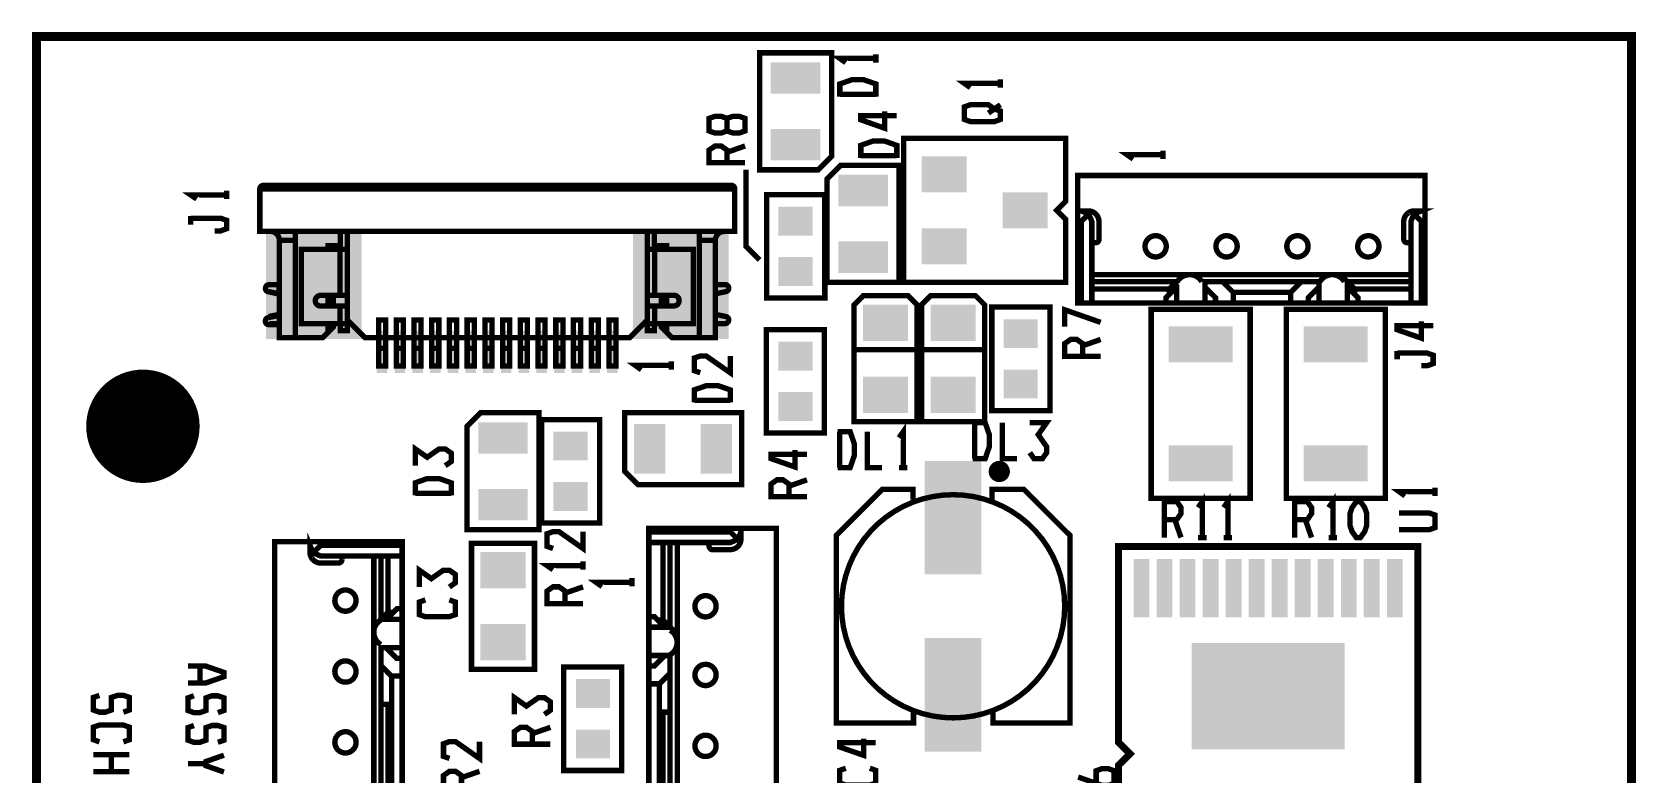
# Model space of a CAD drawing. Extents: x -27.1 to 18.2, y -6.9 to 42.4.
# Drawn here: x -27.06 to 18.19, y 21.46 to 42.43 of the extents above; entities that cross this region are included whole.
import ezdxf

# ---------------------------------------------------------------- set-up
doc = ezdxf.new("R2010")
doc.units = 0
doc.header["$MEASUREMENT"] = 0
doc.layers.get('0').update_dxf_attribs({"linetype": 'CONTINUOUS'})
for name, color, linetype in [('22-304A-0_DRD', 7, 'CONTINUOUS'), ('22-304A-0_SPT', 254, 'CONTINUOUS'), ('22-304A-0_SST', 1, 'CONTINUOUS'), ('THRUHOLE_NPT', 9, 'CONTINUOUS')]:
    doc.layers.add(name, color=color, linetype=linetype)

# ---------------------------------------------------------------- blocks, each defined once
blk = doc.blocks.new('RECTANGLE_4')
blk.add_solid([(0.63627, 0.51308), (0.63627, -0.51308), (-0.63627, 0.51308), (-0.63627, -0.51308)])
blk = doc.blocks.new('RECTANGLE_5')
blk.add_solid([(0.8001, 1.6002), (0.8001, -1.6002), (-0.8001, 1.6002), (-0.8001, -1.6002)])
blk = doc.blocks.new('RECTANGLE_7')
blk.add_solid([(0.6985, 0.4445), (0.6985, -0.4445), (-0.6985, 0.4445), (-0.6985, -0.4445)])
blk = doc.blocks.new('RECTANGLE_8')
blk.add_solid([(0.4445, 0.6985), (0.4445, -0.6985), (-0.4445, 0.6985), (-0.4445, -0.6985)])
blk = doc.blocks.new('RECTANGLE_9')
blk.add_solid([(0.6985, 0.4445), (0.6985, -0.4445), (-0.6985, 0.4445), (-0.6985, -0.4445)])
blk = doc.blocks.new('RECTANGLE_13')
blk.add_solid([(0.63627, 0.51308), (0.63627, -0.51308), (-0.63627, 0.51308), (-0.63627, -0.51308)])
blk = doc.blocks.new('RECTANGLE_14')
blk.add_solid([(0.14986, 0.59944), (0.14986, -0.59944), (-0.14986, 0.59944), (-0.14986, -0.59944)])
blk = doc.blocks.new('RECTANGLE_15')
blk.add_solid([(1.35001, 1.49987), (1.35001, -1.49987), (-1.35001, 1.49987), (-1.35001, -1.49987)])
blk = doc.blocks.new('RECTANGLE_18')
blk.add_solid([(0.635, 0.508), (0.635, -0.508), (-0.635, 0.508), (-0.635, -0.508)])
blk = doc.blocks.new('RECTANGLE_20')
blk.add_solid([(0.4826, 0.4064), (0.4826, -0.4064), (-0.4826, 0.4064), (-0.4826, -0.4064)])
blk = doc.blocks.new('RECTANGLE_21')
blk.add_solid([(0.9017, 0.508), (0.9017, -0.508), (-0.9017, 0.508), (-0.9017, -0.508)])
blk = doc.blocks.new('RECTANGLE_22')
blk.add_solid([(2.16027, 1.49987), (2.16027, -1.49987), (-2.16027, 1.49987), (-2.16027, -1.49987)])
blk = doc.blocks.new('RECTANGLE_25')
blk.add_solid([(0.22479, 0.82423), (0.22479, -0.82423), (-0.22479, 0.82423), (-0.22479, -0.82423)])
blk = doc.blocks.new('ROUND_1')
at = {"const_width": 1.6002}
blk.add_lwpolyline([(-0.8001, 0, 1), (0.8001, 0, 1)], format="xyb", close=True, dxfattribs=at)

msp = doc.modelspace()

# ---------------------------------------------------------------- linework, layer by layer
at = {"layer": '22-304A-0_DRD', "const_width": 0.254}
msp.add_lwpolyline([(-26.936, 2.303), (-26.936, 42.303), (18.063, 42.303), (18.063, 2.303), (-26.936, 2.303)], dxfattribs=at)
at = {"layer": '22-304A-0_SST'}
for points, const_width in [([(-6.537, 38.669), (-6.537, 38.542), (-4.886, 38.542), (-4.505, 38.923), (-4.505, 41.844), (-6.537, 41.844), (-6.537, 38.669)], 0.152), ([(-3.256, 41.686), (-4.272, 41.686), (-4.104, 41.567)], 0.152), ([(-3.256, 41.803), (-3.256, 41.567)], 0.152), ([(-3.256, 40.609), (-3.256, 40.965), (-3.596, 41.084), (-3.934, 41.084), (-4.272, 40.965), (-4.272, 40.609)], 0.152), ([(-3.256, 40.67), (-4.272, 40.67)], 0.152), ([(0.26, 40.98), (-0.756, 40.98), (-0.589, 40.861)], 0.152), ([(0.26, 41.097), (0.26, 40.861)], 0.152), ([(0.089, 39.903), (0.26, 39.964), (0.26, 40.2), (0.089, 40.259), (-0.081, 40.378), (-0.589, 40.378), (-0.756, 40.32), (-0.756, 39.964), (-0.589, 39.903), (0.089, 39.903)], 0.152), ([(-0.081, 40.142), (0.26, 40.378)], 0.152), ([(-7.454, 39.994), (-7.622, 40.053), (-7.792, 40.053), (-7.962, 39.994), (-7.962, 39.639), (-7.792, 39.58), (-7.622, 39.58), (-7.454, 39.639), (-7.454, 39.994), (-7.284, 40.053), (-7.114, 40.053), (-6.946, 39.994), (-6.946, 39.639), (-7.114, 39.58), (-7.284, 39.58), (-7.454, 39.639)], 0.152), ([(-3.004, 40.19), (-3.004, 39.715), (-3.68, 39.954), (-3.68, 40.071), (-2.664, 40.071)], 0.152), ([(-2.664, 38.877), (-2.664, 39.232), (-3.004, 39.352), (-3.342, 39.352), (-3.68, 39.232), (-3.68, 38.877)], 0.152), ([(-2.473, 39.431), (-2.473, 35.367), (2.099, 35.367), (2.099, 37.145), (1.845, 37.399), (2.099, 37.653), (2.099, 39.431), (-2.473, 39.431)], 0.152), ([(-7.454, 38.742), (-7.454, 39.098), (-7.622, 39.215), (-7.792, 39.215), (-7.962, 39.098), (-7.962, 38.742), (-6.946, 38.742)], 0.152), ([(-7.454, 39.037), (-6.946, 39.215)], 0.152), ([(-2.664, 38.938), (-3.68, 38.938)], 0.152), ([(4.849, 38.966), (3.833, 38.966), (4.004, 38.846)], 0.152), ([(4.849, 39.083), (4.849, 38.846)], 0.152), ([(-6.537, 36.002), (-6.918, 36.383), (-6.918, 38.542)], 0.152), ([(-2.6, 38.542), (-2.6, 38.669), (-4.251, 38.669), (-4.632, 38.288), (-4.632, 35.367), (-2.6, 35.367), (-2.6, 38.542)], 0.152), ([(-21.574, 37.955), (-21.574, 37.719)], 0.152), ([(-18.166, 36.802), (-9.707, 36.802), (-9.707, 34.302), (-10.208, 33.802), (-10.586, 33.802), (-10.586, 34.302), (-10.787, 34.302), (-10.787, 33.802), (-10.586, 33.802), (-10.586, 33.502), (-10.586, 33.002), (-10.787, 33.002), (-10.787, 33.502), (-10.787, 33.802), (-11.087, 33.802), (-11.087, 34.302), (-11.287, 34.302), (-11.287, 33.802), (-11.087, 33.802), (-11.087, 33.502), (-11.087, 33.002), (-11.287, 33.002), (-11.287, 33.502), (-11.287, 33.802), (-11.587, 33.802), (-11.587, 34.302), (-11.788, 34.302), (-11.788, 33.802), (-11.587, 33.802), (-11.587, 33.502), (-11.587, 33.002), (-11.788, 33.002), (-11.788, 33.502), (-11.788, 33.802), (-12.087, 33.802), (-12.087, 34.302), (-12.285, 34.302), (-12.285, 33.802), (-12.087, 33.802), (-12.087, 33.502), (-12.087, 33.002), (-12.285, 33.002), (-12.285, 33.502), (-12.285, 33.802), (-12.588, 33.802), (-12.588, 34.302), (-12.786, 34.302), (-12.786, 33.802), (-12.588, 33.802), (-12.588, 33.502), (-12.588, 33.002), (-12.786, 33.002), (-12.786, 33.502), (-12.786, 33.802), (-13.086, 33.802), (-13.286, 33.802), (-13.286, 33.502), (-13.086, 33.502), (-13.086, 33.802), (-13.086, 34.302), (-13.286, 34.302), (-13.286, 33.802), (-13.586, 33.802), (-13.586, 34.302), (-13.787, 34.302), (-13.787, 33.802), (-13.586, 33.802), (-13.586, 33.502), (-13.586, 33.002), (-13.787, 33.002), (-13.787, 33.502), (-13.787, 33.802), (-14.086, 33.802), (-14.086, 34.302), (-14.287, 34.302), (-14.287, 33.802), (-14.086, 33.802), (-14.086, 33.502), (-14.086, 33.002), (-14.287, 33.002), (-14.287, 33.502), (-14.287, 33.802), (-14.587, 33.802), (-14.587, 34.302), (-14.787, 34.302), (-14.787, 33.802), (-15.087, 33.802), (-15.087, 34.302), (-15.288, 34.302), (-15.288, 33.802), (-15.087, 33.802), (-15.087, 33.502), (-15.087, 33.002), (-15.288, 33.002), (-15.288, 33.502), (-15.288, 33.802), (-15.587, 33.802), (-15.786, 33.802), (-15.786, 33.502), (-15.587, 33.502), (-15.587, 33.802), (-15.587, 34.302), (-15.786, 34.302), (-15.786, 33.802), (-16.088, 33.802), (-16.088, 34.302), (-16.286, 34.302), (-16.286, 33.802), (-16.088, 33.802), (-16.088, 33.502), (-16.088, 33.002), (-16.286, 33.002), (-16.286, 33.502), (-16.286, 33.802), (-16.586, 33.802), (-16.586, 34.302), (-16.786, 34.302), (-16.786, 33.802), (-16.586, 33.802), (-16.586, 33.502), (-16.586, 33.002), (-16.786, 33.002), (-16.786, 33.502), (-16.786, 33.802), (-17.086, 33.802), (-17.287, 33.802), (-17.287, 33.502), (-17.086, 33.502), (-17.086, 33.802), (-17.086, 34.302), (-17.287, 34.302), (-17.287, 33.802), (-17.668, 33.802), (-18.166, 34.302), (-18.166, 36.802), (-20.337, 36.802), (-20.637, 36.802), (-20.637, 38.003)], 0.152), ([(-7.236, 38.003), (-20.637, 38.003)], 0.152), ([(-20.538, 38.102), (-7.337, 38.102)], 0.152), ([(-7.236, 38.003), (-7.236, 36.802), (-7.536, 36.802), (-9.707, 36.802)], 0.152), ([(12.238, 37.084), (12.238, 37.383), (12.238, 38.382), (2.439, 38.382), (2.439, 37.383), (2.538, 37.383), (2.739, 37.383)], 0.152), ([(-21.574, 37.835), (-22.59, 37.835), (-22.42, 37.719)], 0.152), ([(-4.696, 34.922), (-4.696, 37.843), (-6.334, 37.843), (-6.334, 34.922), (-4.696, 34.922)], 0.152), ([(-22.59, 37.236), (-22.59, 36.997)], 0.152), ([(-21.912, 36.819), (-21.742, 36.819), (-21.574, 36.88), (-21.574, 37.117), (-21.742, 37.175), (-22.59, 37.175)], 0.152), ([(2.439, 37.383), (2.439, 37.084)], 0.152), ([(2.538, 34.782), (2.439, 34.782), (2.439, 37.084), (2.538, 37.084), (2.538, 34.782), (4.928, 34.782), (4.928, 34.932), (5.027, 35.031), (5.027, 35.181), (2.838, 35.181)], 0.152), ([(2.751, 37.294), (2.538, 37.383)], 0.152), ([(2.538, 37.084), (2.751, 37.294), (2.838, 37.084), (2.838, 34.782)], 0.152), ([(3.038, 37.084), (3.038, 36.583)], 0.152), ([(11.639, 36.583), (11.639, 37.084)], 0.152), ([(11.939, 37.383), (12.139, 37.383), (11.926, 37.294), (12.139, 37.084), (12.139, 34.782), (11.84, 34.782), (11.84, 37.084), (11.926, 37.294)], 0.152), ([(12.238, 37.383), (12.139, 37.383)], 0.152), ([(12.139, 34.782), (12.238, 34.782), (12.238, 37.084), (12.139, 37.084)], 0.152), ([(-18.717, 34.203), (-18.717, 33.952), (-18.867, 33.802), (-19.636, 33.802), (-19.636, 36.802)], 0.152), ([(-18.366, 36.802), (-18.366, 36.403), (-18.717, 36.403), (-18.717, 36.301)], 0.152), ([(-9.707, 36.301), (-9.496, 36.301), (-8.407, 36.301), (-8.407, 34.203), (-9.306, 34.203), (-9.306, 34.102), (-9.156, 33.952), (-9.006, 33.802), (-8.237, 33.802), (-8.237, 36.802)], 0.152), ([(-9.507, 36.802), (-9.507, 36.403), (-9.156, 36.403), (-9.156, 36.301)], 0.152), ([(-20.086, 36.553), (-20.086, 35.303), (-20.086, 35.041), (-20.086, 34.462), (-20.086, 34.203), (-20.086, 33.802), (-19.636, 33.802)], 0.152), ([(-20.086, 36.553), (-19.636, 36.553)], 0.152), ([(-18.166, 36.301), (-18.376, 36.301), (-19.466, 36.301), (-19.466, 34.203), (-18.567, 34.203), (-18.376, 34.203), (-18.376, 34.701), (-18.166, 34.701)], 0.152), ([(-18.567, 36.301), (-18.567, 36.403)], 0.152), ([(-18.376, 36.301), (-18.376, 35.003)], 0.152), ([(-9.496, 36.301), (-9.496, 35.003)], 0.152), ([(-9.306, 36.403), (-9.306, 36.301)], 0.152), ([(-8.237, 36.553), (-7.787, 36.553)], 0.152), ([(-7.508, 34.203), (-7.787, 34.203), (-7.787, 34.462), (-7.787, 35.041), (-7.787, 35.303), (-7.787, 36.553)], 0.152), ([(2.939, 36.482), (2.838, 36.482)], 0.152), ([(11.84, 36.482), (11.738, 36.482)], 0.152), ([(-20.378, 35.298), (-20.098, 35.298), (-20.098, 35.034)], 0.152), ([(-20.086, 35.303), (-20.368, 35.303)], 0.152), ([(-7.787, 35.303), (-7.505, 35.303)], 0.152), ([(11.84, 35.582), (9.647, 35.582), (5.629, 35.582), (2.838, 35.582)], 0.152), ([(5.027, 35.181), (5.228, 35.382), (2.838, 35.382)], 0.152), ([(4.928, 34.782), (5.228, 34.782), (6.028, 34.782), (6.028, 35.232), (6.328, 34.932), (6.328, 34.782), (6.828, 34.782), (8.449, 34.782)], 0.152), ([(5.281, 35.382), (5.228, 35.382), (5.228, 35.232), (5.027, 35.031)], 0.152), ([(5.228, 35.232), (5.228, 34.782)], 0.152), ([(5.975, 35.382), (6.028, 35.382)], 0.152), ([(8.449, 35.082), (6.828, 35.082), (6.528, 35.382), (6.028, 35.382), (6.028, 35.232)], 0.152), ([(6.528, 35.382), (8.748, 35.382)], 0.152), ([(9.249, 35.232), (8.949, 34.932), (8.949, 34.782), (8.449, 34.782), (8.449, 35.082), (8.748, 35.382), (9.249, 35.382), (9.249, 35.232), (9.249, 34.782), (10.049, 34.782), (10.049, 35.232), (10.249, 35.031), (10.249, 35.181), (10.049, 35.382), (10.049, 35.232)], 0.152), ([(9.249, 35.382), (9.302, 35.382)], 0.152), ([(9.995, 35.382), (10.049, 35.382), (11.84, 35.382)], 0.152), ([(-20.098, 35.036), (-20.398, 35.1)], 0.152), ([(-20.388, 35.105), (-20.086, 35.041)], 0.152), ([(-18.173, 34.998), (-18.384, 34.998), (-18.572, 34.998), (-18.574, 34.998), (-18.922, 34.998)], 0.152), ([(-18.917, 35.003), (-18.376, 35.003), (-18.166, 35.003)], 0.152), ([(-18.717, 35.003), (-18.717, 34.701)], 0.152), ([(-18.567, 34.704), (-18.567, 35.003)], 0.152), ([(-8.955, 35.003), (-9.496, 35.003), (-9.707, 35.003)], 0.152), ([(-9.306, 35.003), (-9.306, 34.704)], 0.152), ([(-9.156, 35.003), (-9.156, 34.701)], 0.152), ([(-7.485, 35.105), (-7.787, 35.041)], 0.152), ([(-3.616, 34.986), (-2.346, 34.986), (-2.092, 34.732), (-2.092, 31.43), (-3.87, 31.43), (-3.87, 34.732), (-3.616, 34.986)], 0.152), ([(-1.711, 34.986), (-0.441, 34.986), (-0.187, 34.732), (-0.187, 31.43), (-1.965, 31.43), (-1.965, 34.732), (-1.711, 34.986)], 0.152), ([(6.328, 34.782), (6.028, 34.782)], 0.152), ([(6.828, 34.782), (6.828, 35.082)], 0.152), ([(8.949, 34.782), (9.249, 34.782)], 0.152), ([(10.049, 34.782), (10.349, 34.782)], 0.152), ([(11.84, 35.181), (10.249, 35.181)], 0.152), ([(10.249, 35.031), (10.349, 34.932), (10.349, 34.782), (11.84, 34.782)], 0.152), ([(-20.403, 34.368), (-20.101, 34.432)], 0.152), ([(-20.086, 34.462), (-20.388, 34.401)], 0.152), ([(-18.922, 34.699), (-18.384, 34.699), (-18.173, 34.699)], 0.152), ([(-18.376, 34.701), (-18.567, 34.701), (-18.917, 34.701)], 0.152), ([(-9.707, 34.701), (-9.496, 34.701), (-9.306, 34.701), (-8.955, 34.701)], 0.152), ([(-9.496, 34.701), (-9.496, 34.203), (-9.507, 34.203), (-9.507, 34.003), (-9.707, 34.003), (-9.707, 34.203)], 0.152), ([(-7.787, 34.462), (-7.487, 34.401)], 0.152), ([(1.654, 31.747), (1.654, 34.668), (0.016, 34.668), (0.016, 31.747), (1.654, 31.747)], 0.152), ([(3.087, 34.236), (2.071, 34.592), (2.071, 34.119)], 0.152), ([(4.512, 34.605), (7.306, 34.605), (7.306, 29.271), (4.512, 29.271), (4.512, 34.605)], 0.152), ([(8.322, 34.605), (11.116, 34.605), (11.116, 29.271), (8.322, 29.271), (8.322, 34.605)], 0.152), ([(-20.101, 34.17), (-20.383, 34.17)], 0.152), ([(-20.086, 34.203), (-20.368, 34.203)], 0.152), ([(-18.717, 33.952), (-18.567, 34.102), (-18.567, 34.203)], 0.152), ([(-18.366, 34.203), (-18.376, 34.203)], 0.152), ([(-18.166, 34.003), (-18.366, 34.003), (-18.366, 34.203), (-18.166, 34.203), (-18.166, 34.003)], 0.152), ([(-18.166, 34.302), (-18.166, 34.203)], 0.152), ([(-9.707, 34.302), (-9.707, 34.203), (-9.507, 34.203), (-9.496, 34.203), (-9.306, 34.203)], 0.152), ([(-9.156, 34.203), (-9.156, 33.952)], 0.152), ([(-8.237, 33.802), (-7.787, 33.802), (-7.787, 34.203)], 0.152), ([(-6.347, 34.033), (-6.347, 31.112), (-4.709, 31.112), (-4.709, 34.033), (-6.347, 34.033)], 0.152), ([(12.132, 34.267), (12.132, 33.792), (11.453, 34.028), (11.453, 34.147), (12.469, 34.147)], 0.152), ([(-17.086, 33.502), (-17.086, 33.002), (-17.287, 33.002), (-17.287, 33.502)], 0.152), ([(-16.786, 33.502), (-16.586, 33.502)], 0.152), ([(-16.286, 33.502), (-16.088, 33.502)], 0.152), ([(-15.587, 33.502), (-15.587, 33.002), (-15.786, 33.002), (-15.786, 33.502)], 0.152), ([(-15.288, 33.502), (-15.087, 33.502)], 0.152), ([(-14.787, 33.802), (-14.587, 33.802), (-14.587, 33.502), (-14.787, 33.502), (-14.787, 33.802)], 0.152), ([(-14.587, 33.502), (-14.587, 33.002), (-14.787, 33.002), (-14.787, 33.502)], 0.152), ([(-14.287, 33.502), (-14.086, 33.502)], 0.152), ([(-13.787, 33.502), (-13.586, 33.502)], 0.152), ([(-13.086, 33.502), (-13.086, 33.002), (-13.286, 33.002), (-13.286, 33.502)], 0.152), ([(-12.786, 33.502), (-12.588, 33.502)], 0.152), ([(-12.285, 33.502), (-12.087, 33.502)], 0.152), ([(-11.788, 33.502), (-11.587, 33.502)], 0.152), ([(-11.287, 33.502), (-11.087, 33.502)], 0.152), ([(-10.787, 33.502), (-10.586, 33.502)], 0.152), ([(-3.87, 33.462), (-2.092, 33.462)], 0.152), ([(-1.965, 33.462), (-0.187, 33.462)], 0.152), ([(2.579, 33.281), (2.579, 33.637), (2.411, 33.754), (2.241, 33.754), (2.071, 33.637), (2.071, 33.281), (3.087, 33.281)], 0.152), ([(2.579, 33.576), (3.087, 33.754)], 0.152), ([(11.453, 33.429), (11.453, 33.19)], 0.152), ([(-9.027, 33.02), (-10.043, 33.02), (-9.872, 32.9)], 0.152), ([(-9.027, 33.136), (-9.027, 32.9)], 0.152), ([(-7.365, 33.286), (-7.365, 32.814), (-8.041, 33.286), (-8.211, 33.286), (-8.381, 33.228), (-8.381, 32.872), (-8.211, 32.814)], 0.152), ([(12.132, 33.012), (12.302, 33.012), (12.469, 33.073), (12.469, 33.309), (12.302, 33.368), (11.453, 33.368)], 0.152), ([(-7.365, 31.976), (-7.365, 32.331), (-7.703, 32.448), (-8.041, 32.448), (-8.381, 32.331), (-8.381, 31.976)], 0.152), ([(-12.76, 31.557), (-12.76, 31.684), (-14.411, 31.684), (-14.792, 31.303), (-14.792, 28.382), (-12.76, 28.382), (-12.76, 31.557)], 0.152), ([(-10.22, 31.684), (-10.347, 31.684), (-10.347, 30.033), (-9.966, 29.652), (-7.045, 29.652), (-7.045, 31.684), (-10.22, 31.684)], 0.152), ([(-7.365, 32.034), (-8.381, 32.034)], 0.152), ([(-11.046, 28.572), (-11.046, 31.493), (-12.684, 31.493), (-12.684, 28.572), (-11.046, 28.572)], 0.152), ([(-4.338, 30.134), (-3.982, 30.134), (-3.865, 30.472), (-3.865, 30.812), (-3.982, 31.15), (-4.338, 31.15)], 0.152), ([(-4.279, 30.134), (-4.279, 31.15)], 0.152), ([(-3.086, 30.134), (-3.5, 30.134), (-3.5, 31.15)], 0.152), ([(-2.484, 30.134), (-2.484, 31.15), (-2.603, 30.98)], 0.152), ([(-0.528, 30.388), (-0.172, 30.388), (-0.055, 30.726), (-0.055, 31.066), (-0.172, 31.404), (-0.528, 31.404)], 0.152), ([(-0.469, 30.388), (-0.469, 31.404)], 0.152), ([(0.724, 30.388), (0.31, 30.388), (0.31, 31.404)], 0.152), ([(1.088, 30.558), (1.207, 30.388), (1.443, 30.388), (1.563, 30.558), (1.563, 30.726), (1.326, 31.066), (1.563, 31.404), (1.088, 31.404)], 0.152), ([(-15.407, 30.19), (-15.237, 30.309), (-15.237, 30.546), (-15.407, 30.665), (-15.577, 30.665), (-15.915, 30.429), (-16.253, 30.665), (-16.253, 30.19)], 0.152), ([(-5.537, 30.629), (-5.537, 30.155), (-6.215, 30.391), (-6.215, 30.51), (-5.199, 30.51)], 0.152), ([(0.242, 30.251), (0.242, 29.804)], 0.152), ([(-15.237, 29.352), (-15.237, 29.707), (-15.577, 29.827), (-15.915, 29.827), (-16.253, 29.707), (-16.253, 29.352)], 0.152), ([(-5.707, 29.316), (-5.707, 29.672), (-5.877, 29.791), (-6.045, 29.791), (-6.215, 29.672), (-6.215, 29.316), (-5.199, 29.316)], 0.152), ([(-5.707, 29.613), (-5.199, 29.791)], 0.152), ([(-2.367, 30.134), (-2.603, 30.134)], 0.152), ([(0.45, 30.043), (0.003, 30.043)], 0.152), ([(0.415, 29.906), (0.039, 29.906)], 0.152), ([(0.392, 30.18), (0.064, 30.18)], 0.152), ([(0.105, 30.215), (0.105, 29.84)], 0.152), ([(0.379, 30.193), (0.379, 29.865)], 0.152), ([(-15.237, 29.413), (-16.253, 29.413)], 0.152), ([(-2.204, 29.23), (-2.204, 29.52), (-3.075, 29.52), (-4.373, 28.222), (-4.373, 22.926), (-2.194, 22.926), (-2.194, 23.266)], 0.152), ([(0.021, 29.22), (0.021, 29.52), (0.923, 29.52), (2.221, 28.222), (2.221, 22.926), (0.051, 22.926), (0.051, 23.236)], 0.152), ([(5.957, 28.163), (5.957, 29.179), (5.837, 29.009)], 0.152), ([(6.676, 28.163), (6.676, 29.179), (6.556, 29.009)], 0.152), ([(9.64, 28.163), (9.64, 29.179), (9.52, 29.009)], 0.152), ([(12.523, 29.459), (11.507, 29.459), (11.674, 29.339)], 0.152), ([(12.523, 29.575), (12.523, 29.339)], 0.152), ([(4.88, 28.671), (5.236, 28.671), (5.355, 28.839), (5.355, 29.009), (5.236, 29.179), (4.88, 29.179), (4.88, 28.163)], 0.152), ([(8.563, 28.671), (8.919, 28.671), (9.038, 28.839), (9.038, 29.009), (8.919, 29.179), (8.563, 29.179), (8.563, 28.163)], 0.152), ([(10.3, 28.163), (10.181, 28.331), (10.122, 28.501), (10.122, 28.839), (10.181, 29.009), (10.3, 29.179), (10.417, 29.179), (10.536, 29.009), (10.595, 28.839), (10.595, 28.501), (10.536, 28.331), (10.417, 28.163), (10.3, 28.163)], 0.152), ([(5.177, 28.671), (5.355, 28.163)], 0.152), ([(8.86, 28.671), (9.038, 28.163)], 0.152), ([(11.507, 28.857), (12.353, 28.857), (12.523, 28.798), (12.523, 28.443), (12.353, 28.382), (11.507, 28.382)], 0.152), ([(-18.922, 28.044), (-19.222, 28.044), (-20.22, 28.044), (-20.22, 6.243), (-19.222, 6.243), (-19.222, 6.342), (-19.222, 6.543)], 0.152), ([(-19.222, 27.744), (-19.222, 27.942), (-19.133, 27.731), (-18.922, 27.942), (-16.621, 27.942), (-16.621, 27.642), (-18.922, 27.642), (-19.133, 27.731)], 0.152), ([(-19.222, 28.044), (-19.222, 27.942)], 0.152), ([(-16.621, 27.942), (-16.621, 28.044), (-18.922, 28.044), (-18.922, 27.942)], 0.152), ([(-12.887, 24.445), (-12.887, 28.001), (-14.665, 28.001), (-14.665, 24.445), (-12.887, 24.445)], 0.152), ([(-11.518, 28.328), (-11.518, 27.853), (-12.194, 28.328), (-12.364, 28.328), (-12.534, 28.27), (-12.534, 27.914), (-12.364, 27.853)], 0.152), ([(-9.263, 28.023), (-9.263, 25.834), (-9.062, 25.633), (-9.212, 25.633), (-9.662, 25.633), (-9.662, 25.933), (-9.662, 28.023), (-9.662, 28.323), (-7.36, 28.323), (-7.36, 28.422), (-9.662, 28.422), (-9.662, 28.323)], 0.152), ([(-7.36, 28.323), (-7.15, 28.11), (-7.36, 28.023), (-9.662, 28.023)], 0.152), ([(-9.062, 25.58), (-9.062, 25.633), (-9.062, 28.023)], 0.152), ([(-8.861, 7.023), (-8.861, 9.212), (-8.861, 25.232), (-8.861, 28.023)], 0.152), ([(-7.962, 27.922), (-7.962, 28.023)], 0.152), ([(-7.36, 6.624), (-7.061, 6.624), (-6.062, 6.624), (-6.062, 28.422), (-7.061, 28.422), (-7.061, 28.323), (-7.061, 28.123)], 0.152), ([(-7.061, 28.422), (-7.36, 28.422)], 0.152), ([(-7.15, 28.11), (-7.061, 28.323)], 0.152), ([(6.074, 28.163), (5.837, 28.163)], 0.152), ([(6.795, 28.163), (6.556, 28.163)], 0.152), ([(9.757, 28.163), (9.52, 28.163)], 0.152), ([(-18.32, 27.642), (-18.32, 27.543)], 0.152), ([(-17.421, 27.642), (-17.421, 25.453), (-17.421, 9.433), (-17.421, 6.642)], 0.152), ([(-17.221, 25.798), (-17.221, 25.852), (-17.221, 27.642)], 0.152), ([(-17.023, 27.642), (-17.023, 26.052)], 0.152), ([(-16.873, 26.052), (-16.771, 26.154), (-16.621, 26.154), (-16.621, 27.642)], 0.152), ([(-7.36, 27.823), (-7.861, 27.823)], 0.152), ([(12.038, 27.907), (3.59, 27.907), (3.59, 22.382), (3.915, 22.057), (3.59, 21.732), (3.59, 19.784), (3.915, 19.459), (12.038, 19.459), (12.038, 27.907)], 0.201), ([(-18.422, 27.442), (-18.922, 27.442)], 0.152), ([(-15.29, 26.766), (-15.12, 26.886), (-15.12, 27.122), (-15.29, 27.241), (-15.458, 27.241), (-15.798, 27.002), (-16.136, 27.241), (-16.136, 26.766)], 0.152), ([(-11.518, 27.371), (-12.534, 27.371), (-12.364, 27.254)], 0.152), ([(-11.518, 27.49), (-11.518, 27.254)], 0.152), ([(-12.026, 26.296), (-12.026, 26.652), (-12.194, 26.771), (-12.364, 26.771), (-12.534, 26.652), (-12.534, 26.296), (-11.518, 26.296)], 0.152), ([(-12.026, 26.593), (-11.518, 26.771)], 0.152), ([(-10.137, 26.901), (-11.153, 26.901), (-10.982, 26.781)], 0.152), ([(-10.137, 27.018), (-10.137, 26.781)], 0.152), ([(-15.29, 26.403), (-15.12, 26.342), (-15.12, 25.986), (-15.29, 25.928), (-15.966, 25.928), (-16.136, 25.986), (-16.136, 26.342), (-15.966, 26.403)], 0.152), ([(-17.071, 25.052), (-16.771, 24.752), (-16.621, 24.752), (-16.621, 24.252), (-16.921, 24.252), (-17.221, 24.554), (-17.221, 25.052), (-17.071, 25.052), (-16.621, 25.052), (-16.621, 25.852), (-17.071, 25.852), (-16.873, 26.052), (-17.023, 26.052), (-17.221, 25.852), (-17.071, 25.852)], 0.152), ([(-16.621, 25.852), (-16.621, 26.154)], 0.152), ([(-9.662, 25.933), (-9.512, 25.933), (-9.413, 25.834), (-9.212, 25.633)], 0.152), ([(-9.413, 25.834), (-9.263, 25.834)], 0.152), ([(-9.662, 25.633), (-9.662, 24.833), (-9.212, 24.833), (-9.512, 24.533), (-9.662, 24.533), (-9.662, 24.033), (-9.662, 10.414)], 0.152), ([(-17.221, 25.052), (-17.221, 25.108)], 0.152), ([(-16.621, 24.752), (-16.621, 25.052)], 0.152), ([(-9.662, 24.533), (-9.662, 24.833)], 0.152), ([(-9.212, 24.833), (-9.062, 24.833), (-9.062, 24.333)], 0.152), ([(-9.062, 24.887), (-9.062, 24.833)], 0.152), ([(-22.666, 24.059), (-22.158, 24.059), (-21.65, 24.236), (-21.65, 24.356), (-22.158, 24.533), (-22.666, 24.533)], 0.152), ([(-22.329, 24.059), (-22.329, 24.533)], 0.152), ([(-16.921, 24.252), (-16.921, 10.632), (-17.221, 10.332), (-17.221, 11.432), (-17.023, 11.432), (-17.023, 23.454), (-17.221, 23.454), (-17.221, 24.554)], 0.152), ([(-12.062, 24.508), (-12.062, 21.587), (-10.424, 21.587), (-10.424, 24.508), (-12.062, 24.508)], 0.152), ([(-9.362, 10.414), (-9.362, 24.033), (-9.062, 24.333), (-9.062, 23.233), (-9.263, 23.233), (-9.263, 11.214), (-9.062, 11.214), (-9.062, 10.114)], 0.152), ([(-16.621, 9.032), (-16.621, 9.832), (-17.071, 9.832), (-16.771, 10.132), (-16.621, 10.132), (-16.621, 10.632), (-16.621, 24.252)], 0.152), ([(-9.662, 24.033), (-9.362, 24.033)], 0.152), ([(-24.488, 23.233), (-24.317, 23.294), (-24.317, 23.65), (-24.488, 23.708), (-24.655, 23.708), (-24.825, 23.65), (-24.825, 23.294), (-24.996, 23.233), (-25.163, 23.233), (-25.333, 23.294), (-25.333, 23.65), (-25.163, 23.708)], 0.152), ([(-21.821, 23.22), (-21.65, 23.281), (-21.65, 23.637), (-21.821, 23.695), (-21.988, 23.695), (-22.158, 23.637), (-22.158, 23.281), (-22.329, 23.22), (-22.496, 23.22), (-22.666, 23.281), (-22.666, 23.637), (-22.496, 23.695)], 0.152), ([(-12.608, 23.17), (-12.438, 23.289), (-12.438, 23.525), (-12.608, 23.644), (-12.776, 23.644), (-13.116, 23.406), (-13.454, 23.644), (-13.454, 23.17)], 0.152), ([(-17.221, 11.432), (-17.221, 23.454)], 0.152), ([(-9.062, 23.233), (-9.062, 11.214)], 0.152), ([(-25.163, 22.395), (-25.333, 22.456), (-25.333, 22.811), (-25.163, 22.87), (-24.488, 22.87), (-24.317, 22.811), (-24.317, 22.456), (-24.488, 22.395)], 0.152), ([(-21.821, 22.382), (-21.65, 22.443), (-21.65, 22.799), (-21.821, 22.857), (-21.988, 22.857), (-22.158, 22.799), (-22.158, 22.443), (-22.329, 22.382), (-22.496, 22.382), (-22.666, 22.443), (-22.666, 22.799), (-22.496, 22.857)], 0.152), ([(-12.946, 22.331), (-12.946, 22.687), (-13.116, 22.806), (-13.284, 22.806), (-13.454, 22.687), (-13.454, 22.331), (-12.438, 22.331)], 0.152), ([(-12.946, 22.628), (-12.438, 22.806)], 0.152), ([(-14.439, 22.402), (-14.439, 21.927), (-15.115, 22.402), (-15.285, 22.402), (-15.455, 22.341), (-15.455, 21.986), (-15.285, 21.927)], 0.152), ([(-3.596, 22.489), (-3.596, 22.014), (-4.274, 22.25), (-4.274, 22.369), (-3.258, 22.369)], 0.152), ([(-25.333, 22.032), (-24.317, 22.032)], 0.152), ([(-24.825, 21.557), (-24.825, 22.032)], 0.152), ([(-22.666, 21.783), (-22.158, 21.783)], 0.152), ([(-21.65, 21.544), (-22.158, 21.722), (-22.158, 21.841), (-21.65, 22.019)], 0.152), ([(-3.426, 21.651), (-3.258, 21.59), (-3.258, 21.234), (-3.426, 21.176), (-4.104, 21.176), (-4.274, 21.234), (-4.274, 21.59), (-4.104, 21.651)], 0.152), ([(-25.333, 21.557), (-24.317, 21.557)], 0.152), ([(-14.947, 21.089), (-14.947, 21.445), (-15.115, 21.564), (-15.285, 21.564), (-15.455, 21.445), (-15.455, 21.089), (-14.439, 21.089)], 0.152), ([(-14.947, 21.386), (-14.439, 21.564)], 0.152), ([(2.96, 21.224), (2.96, 21.579), (3.13, 21.64), (3.3, 21.64), (3.468, 21.579), (3.468, 21.224), (3.3, 21.165), (3.13, 21.165), (2.452, 21.402)], 0.152)]:
    msp.add_lwpolyline(points, dxfattribs=dict(at, const_width=const_width))
at = {"layer": '22-304A-0_SST', "const_width": 0.152}
for points in [[(-20.538, 38.102, 0.414214), (-20.637, 38.003)], [(-7.236, 38.003, 0.414214), (-7.337, 38.105)], [(3.038, 37.084, 0.414214), (2.739, 37.383)], [(11.939, 37.383, 0.414214), (11.639, 37.084)], [(-20.086, 36.553, 0.414214), (-20.337, 36.804)], [(-7.536, 36.802, 0.414214), (-7.785, 36.553)], [(2.939, 36.482, 0.414214), (3.041, 36.583)], [(4.639, 36.682, 0.414214), (4.339, 36.383)], [(4.938, 36.383, 0.414214), (4.639, 36.682)], [(6.64, 36.682, 0.414214), (6.34, 36.383)], [(6.94, 36.383, 0.414214), (6.64, 36.682)], [(8.639, 36.682, 0.414214), (8.339, 36.383)], [(8.939, 36.383, 0.414214), (8.639, 36.682)], [(10.641, 36.682, 0.414214), (10.341, 36.383)], [(10.94, 36.383, 0.414214), (10.641, 36.682)], [(11.639, 36.583, 0.414214), (11.738, 36.484)], [(4.339, 36.383, 0.414214), (4.639, 36.083)], [(4.639, 36.083, 0.414214), (4.938, 36.383)], [(6.34, 36.383, 0.414214), (6.64, 36.083)], [(6.64, 36.083, 0.414214), (6.94, 36.383)], [(8.339, 36.383, 0.414214), (8.639, 36.083)], [(8.639, 36.083, 0.414214), (8.939, 36.383)], [(10.338, 36.383, 0.414214), (10.641, 36.08)], [(10.641, 36.083, 0.414214), (10.94, 36.383)], [(-20.378, 35.298, 0.414214), (-20.477, 35.199)], [(-7.406, 35.201, 0.414214), (-7.508, 35.303)], [(-7.406, 35.201, 0.414214), (-7.505, 35.301)], [(5.596, 35.582, 0.267242), (5.249, 35.383)], [(5.944, 35.382, 0.268091), (5.596, 35.583)], [(9.617, 35.582, 0.267242), (9.27, 35.383)], [(9.965, 35.382, 0.268091), (9.617, 35.583)], [(-20.479, 35.199, 0.356123), (-20.398, 35.1)], [(-18.922, 34.998, 0.414214), (-19.072, 34.848)], [(-19.072, 34.848, 0.414214), (-18.922, 34.699)], [(-8.806, 34.851, 0.414214), (-8.955, 35.001)], [(-8.955, 34.701, 0.414214), (-8.806, 34.851)], [(-7.487, 35.105, 0.354668), (-7.409, 35.201)], [(-7.485, 35.105, 0.354668), (-7.406, 35.201)], [(-20.403, 34.368, 0.354668), (-20.482, 34.272)], [(-7.406, 34.302, 0.356123), (-7.487, 34.401)], [(-20.482, 34.272, 0.414214), (-20.383, 34.173)], [(-7.508, 34.203, 0.414214), (-7.409, 34.302)], [(0.227, 30.251, 0.414214), (0.003, 30.028)], [(0.45, 30.028, 0.414214), (0.227, 30.251)], [(0.003, 30.028, 0.414214), (0.227, 29.804)], [(0.227, 29.804, 0.414214), (0.45, 30.028)], [(-1.076, 29.372, 0.414214), (-4.226, 26.223)], [(2.073, 26.223, 0.414214), (-1.076, 29.372)], [(-7.36, 27.823, 0.414214), (-7.061, 28.123)], [(-19.222, 27.744, 0.414214), (-18.922, 27.444)], [(-18.422, 27.442, 0.414214), (-18.32, 27.543)], [(-7.962, 27.922, 0.414214), (-7.861, 27.82)], [(-18.221, 26.682, 0.414214), (-18.521, 26.383)], [(-17.922, 26.383, 0.414214), (-18.221, 26.682)], [(-18.521, 26.383, 0.414214), (-18.221, 26.083)], [(-18.221, 26.083, 0.414214), (-17.922, 26.383)], [(-8.061, 26.522, 0.414214), (-8.361, 26.223)], [(-8.361, 26.223, 0.414214), (-8.061, 25.923)], [(-7.762, 26.223, 0.414214), (-8.061, 26.522)], [(-8.061, 25.923, 0.414214), (-7.762, 26.223)], [(-4.226, 26.223, 0.414214), (-1.076, 23.073)], [(-1.076, 23.073, 0.414214), (2.073, 26.223)], [(-17.221, 25.834, 0.269566), (-17.424, 25.486)], [(-17.421, 25.486, 0.26872), (-17.221, 25.141)], [(-8.861, 25.199, 0.267242), (-9.061, 25.546)], [(-9.062, 24.854, 0.267241), (-8.863, 25.199)], [(-18.221, 24.681, 0.414214), (-18.521, 24.381)], [(-18.521, 24.381, 0.414214), (-18.221, 24.081)], [(-17.922, 24.381, 0.414214), (-18.221, 24.681)], [(-18.221, 24.081, 0.414214), (-17.922, 24.381)], [(-8.061, 24.584, 0.414214), (-8.361, 24.285)], [(-7.762, 24.285, 0.414214), (-8.061, 24.584)], [(-8.361, 24.285, 0.414214), (-8.061, 23.985)], [(-8.061, 23.985, 0.414214), (-7.762, 24.285)], [(-18.221, 22.682, 0.414214), (-18.521, 22.382)], [(-17.922, 22.382, 0.414214), (-18.221, 22.682)], [(-8.061, 22.583, 0.414214), (-8.361, 22.283)], [(-7.762, 22.283, 0.414214), (-8.061, 22.583)], [(-18.521, 22.382, 0.414214), (-18.221, 22.082)], [(-18.221, 22.082, 0.414214), (-17.922, 22.382)], [(-8.361, 22.283, 0.414214), (-8.061, 21.983)], [(-8.061, 21.983, 0.414214), (-7.762, 22.283)]]:
    msp.add_lwpolyline(points, format="xyb", dxfattribs=at)

# ---------------------------------------------------------------- block references
at = {"layer": '22-304A-0_SPT'}
for name, p in [('RECTANGLE_7', (-5.521, 41.132)), ('RECTANGLE_7', (-5.521, 39.253)), ('RECTANGLE_18', (-1.33, 38.415)), ('RECTANGLE_9', (-3.616, 37.957)), ('RECTANGLE_18', (0.956, 37.399)), ('RECTANGLE_20', (-5.521, 37.094)), ('RECTANGLE_15', (-19.115, 35.262)), ('RECTANGLE_15', (-8.757, 35.262)), ('RECTANGLE_18', (-1.33, 36.383)), ('RECTANGLE_9', (-3.616, 36.078)), ('RECTANGLE_20', (-5.521, 35.671)), ('RECTANGLE_13', (-2.981, 34.224)), ('RECTANGLE_13', (-1.076, 34.224)), ('RECTANGLE_14', (-17.188, 33.403)), ('RECTANGLE_14', (-16.687, 33.403)), ('RECTANGLE_14', (-16.187, 33.403)), ('RECTANGLE_14', (-15.686, 33.403)), ('RECTANGLE_14', (-15.186, 33.403)), ('RECTANGLE_14', (-14.686, 33.403)), ('RECTANGLE_14', (-14.188, 33.403)), ('RECTANGLE_14', (-13.687, 33.403)), ('RECTANGLE_14', (-13.187, 33.403)), ('RECTANGLE_14', (-12.687, 33.403)), ('RECTANGLE_14', (-12.186, 33.403)), ('RECTANGLE_14', (-11.686, 33.403)), ('RECTANGLE_14', (-11.186, 33.403)), ('RECTANGLE_14', (-10.688, 33.403)), ('RECTANGLE_20', (0.829, 33.919)), ('RECTANGLE_21', (5.909, 33.614)), ('RECTANGLE_21', (9.719, 33.614)), ('RECTANGLE_20', (-5.521, 33.284)), ('RECTANGLE_13', (-2.981, 32.192)), ('RECTANGLE_13', (-1.076, 32.192)), ('RECTANGLE_20', (0.829, 32.496)), ('RECTANGLE_20', (-5.521, 31.861)), ('RECTANGLE_9', (-13.776, 30.972)), ('RECTANGLE_8', (-9.636, 30.668)), ('RECTANGLE_8', (-7.757, 30.668)), ('RECTANGLE_20', (-11.871, 30.744)), ('RECTANGLE_5', (-1.076, 28.722)), ('RECTANGLE_21', (5.909, 30.261)), ('RECTANGLE_21', (9.719, 30.261)), ('RECTANGLE_9', (-13.776, 29.093)), ('RECTANGLE_20', (-11.871, 29.321)), ('RECTANGLE_4', (-13.776, 27.239)), ('RECTANGLE_25', (4.24, 26.733)), ('RECTANGLE_25', (4.888, 26.733)), ('RECTANGLE_25', (5.538, 26.733)), ('RECTANGLE_25', (6.188, 26.733)), ('RECTANGLE_25', (6.838, 26.733)), ('RECTANGLE_25', (7.488, 26.733)), ('RECTANGLE_25', (8.139, 26.733)), ('RECTANGLE_25', (8.789, 26.733)), ('RECTANGLE_25', (9.439, 26.733)), ('RECTANGLE_25', (10.089, 26.733)), ('RECTANGLE_25', (10.737, 26.733)), ('RECTANGLE_25', (11.387, 26.733)), ('RECTANGLE_4', (-13.776, 25.207)), ('RECTANGLE_5', (-1.076, 23.723)), ('RECTANGLE_22', (7.814, 23.683)), ('RECTANGLE_20', (-11.236, 23.759)), ('RECTANGLE_20', (-11.236, 22.336))]:
    msp.add_blockref(name, p, dxfattribs=at)
at = {"layer": 'THRUHOLE_NPT'}
msp.add_blockref('ROUND_1', (-23.936, 31.303), dxfattribs=at)

doc.saveas('drawing.dxf')
